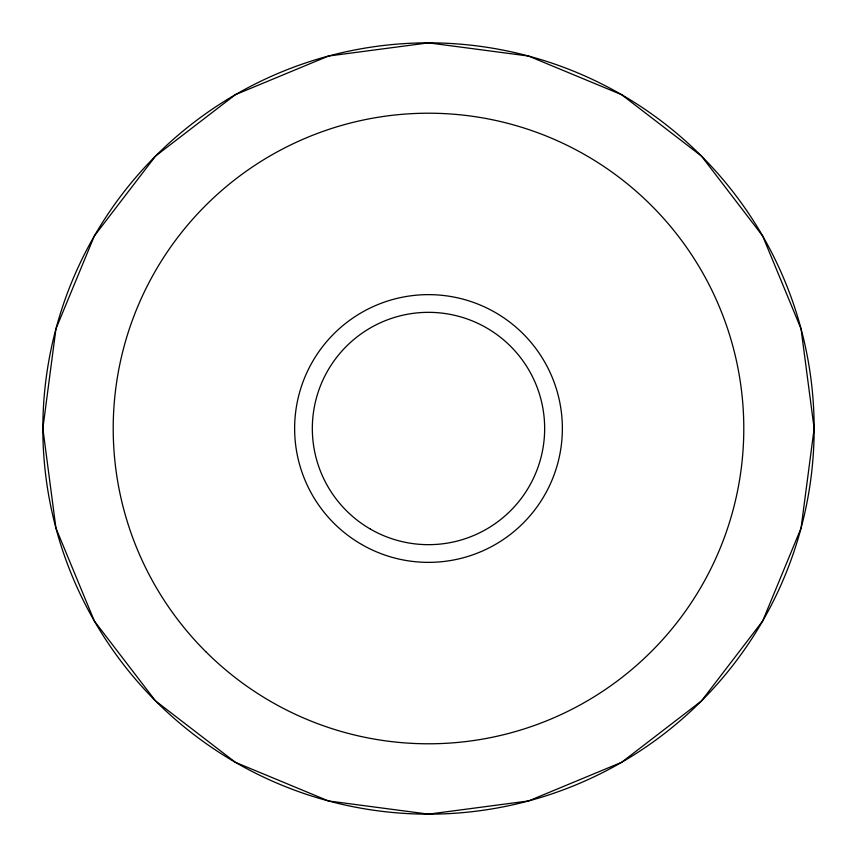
<?xml version="1.0" encoding="UTF-8"?>
<svg xmlns="http://www.w3.org/2000/svg" width="857" height="857" viewBox="0 0 857 857"><rect width="100%" height="100%" fill="white"/><g stroke="black" fill="none" stroke-linecap="round" stroke-linejoin="round"><path stroke-width="1.29" d="M55.941 328.863L42.85 428.5L55.941 528.137L94.356 621.046L155.546 700.94L235.396 762.323L328.51 800.963L428.5 814.15L528.49 800.963L621.604 762.323L701.454 700.94L762.644 621.046L801.059 528.137L814.15 428.5L801.059 328.863L762.644 235.954L701.454 156.06L621.604 94.677L528.49 56.037L428.5 42.85L328.51 56.037L235.396 94.677L155.546 156.06L94.356 235.954L55.941 328.863M361.568 544.431A133.863 133.863 0 0 0 562.363 428.5A133.863 133.863 0 0 0 361.568 312.569A133.863 133.863 0 0 0 361.568 544.431M205.766 651.652A315.29 315.29 0 0 0 733.121 509.819A315.29 315.29 0 0 0 346.614 124.029A315.29 315.29 0 0 0 205.766 651.652M370.417 529.101A116.156 116.156 0 0 0 544.656 428.5A116.156 116.156 0 0 0 370.417 327.899A116.156 116.156 0 0 0 370.417 529.101M155.931 701.326A385.65 385.65 0 0 0 801.059 528.137A385.65 385.65 0 0 0 328.51 56.037A385.65 385.65 0 0 0 155.931 701.326"/></g></svg>
